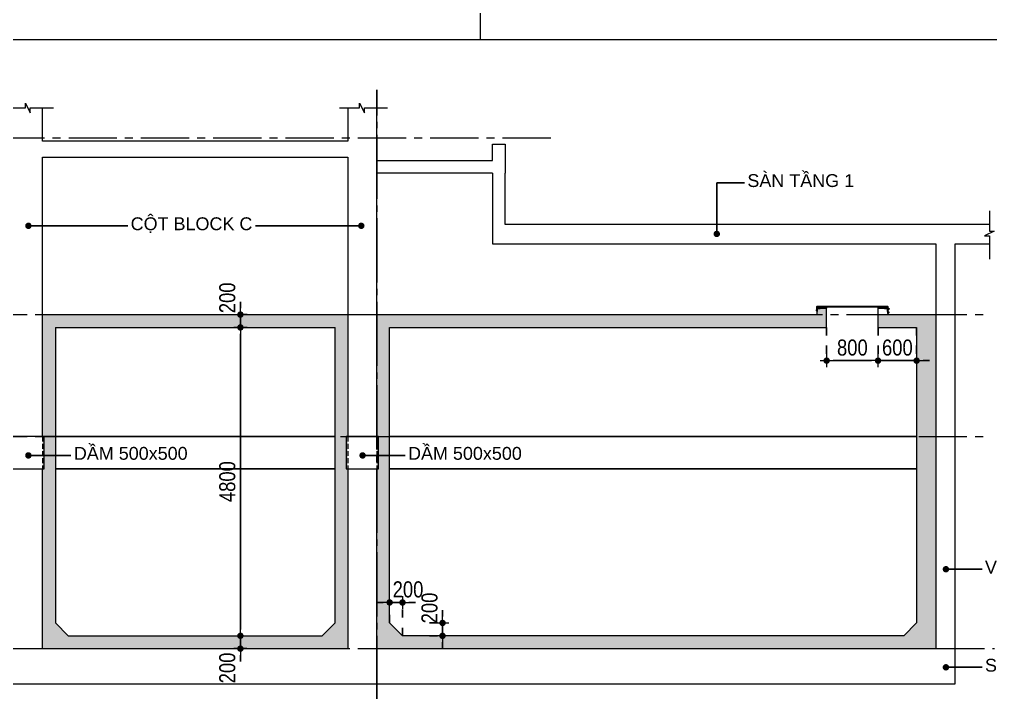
# Model space of a CAD drawing. Header units: millimetres. Extents: x -3021235 to -2791292, y 574414 to 656108.
# Drawn here: x -2971346 to -2956235, y 629649 to 640128 of the extents above; entities that cross this region are included whole.
import ezdxf
from ezdxf.enums import TextEntityAlignment as Align
from ezdxf.xclip import XClip

# ---------------------------------------------------------------- set-up
doc = ezdxf.new("R2010")
doc.units = ezdxf.units.MM
doc.header["$LTSCALE"] = 100
doc.header["$MEASUREMENT"] = 0
for name, pattern in [('A14-Chi Tiet Be Nuoc SH+PCCC$0$Grid Line 200$0$Center101', [13, 10, -1, 1, -1]), ('A8-Chi tiet ramp doc$0$Grid Level$0$Center101', [13, 10, -1, 1, -1]), ('CENTER2', [1.125, 0.75, -0.125, 0.125, -0.125]), ('CHG_XX_Luoi truc$0$MB_Luoi truc$0$Center101', [13, 10, -1, 1, -1]), ('HIDDEN', [0.375, 0.25, -0.125]), ('HIDDEN5', [2.8375, 1.25, -1.5875])]:
    doc.linetypes.add(name, pattern=pattern)
doc.layers.get('0').update_dxf_attribs({"lineweight": 9})
doc.layers.get('Defpoints').update_dxf_attribs({"color": 254, "lineweight": 0})
for name, color, linetype, lineweight in [("'S_General_Dim_1", 1, 'Continuous', 18), ('CENTER', 8, 'CENTER2', 5), ('CHG_XX_Cot_Ham 1$0$Ap0311_H', 8, 'Continuous', 15), ('CHG_XX_Cot_Ham 2$0$NS-Pier-H2', 150, 'Continuous', 13), ('CHG_XX_Damsan_Ham 1$0$DGIONG', 4, 'Continuous', 13), ('CHG_XX_Damsan_Ham 2$0$CHG_XX_Damsan_Ham 2$0$DBAO', 3, 'Continuous', 13), ('CHG_XX_Damsan_Ham 2$0$CHG_XX_Damsan_Ham 2$0$mach ngung thi cong', 6, 'Continuous', 13), ('CHG_XX_Damsan_Ham 2$0$HATCH', 154, 'Continuous', 9), ('S_Concrete_Cont_2 Normal', 2, 'Continuous', 13), ('S_Concrete_Hatch_252', 252, 'Continuous', 25)]:
    doc.layers.add(name, color=color, linetype=linetype, lineweight=lineweight)
for name, color, linetype in [('A14-Chi Tiet Be Nuoc SH+PCCC$0$Concrete Line', 6, 'Continuous'), ('A14-Chi Tiet Be Nuoc SH+PCCC$0$Grid Line 200$0$Grid Line', 251, 'A14-Chi Tiet Be Nuoc SH+PCCC$0$Grid Line 200$0$Center101'), ('A14-Chi Tiet Be Nuoc SH+PCCC$0$Hatch vat lieu', 252, 'Continuous'), ('A14-Chi Tiet Be Nuoc SH+PCCC$0$Level', 94, 'Continuous'), ('A8-Chi tiet ramp doc$0$Grid Level$0$Podium Grid Line', 251, 'A8-Chi tiet ramp doc$0$Grid Level$0$Center101'), ('CHG_XX_Cot_Ham 1$0$mb_cot tang 1-3$0$Concrete Line', 6, 'Continuous'), ('CHG_XX_Luoi truc$0$Grid', 34, 'Continuous'), ('CHG_XX_Luoi truc$0$Grid Line', 251, 'CHG_XX_Luoi truc$0$MB_Luoi truc$0$Center101')]:
    doc.layers.add(name, color=color, linetype=linetype)
doc.styles.add('ARIAL', font='ARIALN.TTF')
doc.styles.add('CHG_XX_Luoi truc$0$MB_Luoi truc$0$Grid A-F$0$VNI-HelveCB', font='VHELVCB_0.TTF')
doc.styles.add('CHU GHI CHU', font='arial.ttf', dxfattribs={"height": 200})
doc.dimstyles.new('RHE_100', dxfattribs={"dimscale": 100, "dimtxt": 2.5, "dimasz": 1, "dimexe": 0, "dimexo": 0, "dimgap": 0.75, "dimtad": 1, "dimdec": 0, "dimrnd": 10, "dimzin": 9, "dimdsep": 46, "dimtxsty": 'ARIAL', "dimblk1": 'DIMDOT', "dimblk2": 'DIMDOT', "dimsah": 1, "dimcen": 2, "dimdle": 3, "dimclre": 8, "dimclrt": 2, "dimadec": 0, "dimazin": 0, "dimtfac": 1, "dimtdec": 0, "dimtix": 1, "dimtmove": 2, "dimatfit": 3, "dimldrblk": 'DIMPIJL', "dimfxl": 1, "dimtvp": 1.8, "dimtolj": 1, "dimtzin": 0, "dimarcsym": 0})

# ---------------------------------------------------------------- blocks, each defined once
blk = doc.blocks.new('DIMDOT')
for p, q in [((1, 0), (-1, 0)), ((0, -1), (0, 1))]:
    blk.add_line(p, q)
at = {"const_width": 0.5}
blk.add_lwpolyline([(-0.25, 0, 1), (0.25, 0, 1)], format="xyb", close=True, dxfattribs=at)
blk = doc.blocks.new('*D112')
at = {"layer": "'S_General_Dim_1", "color": 0, "lineweight": -2, "transparency": 16777216}
for p, q in [((-2967908, 635633), (-2967908, 635733)), ((-2967908, 635533), (-2967908, 635333)), ((-2967908, 635233), (-2967908, 635133))]:
    blk.add_line(p, q, dxfattribs=at)
at = {"layer": "'S_General_Dim_1", "color": 8, "linetype": 'HIDDEN5', "lineweight": -2, "transparency": 16777216}
for p, q in [((-2967805, 635533), (-2967908, 635533)), ((-2967805, 635333), (-2967908, 635333))]:
    blk.add_line(p, q, dxfattribs=at)
at = {"layer": 'Defpoints', "color": 0, "transparency": 16777216}
for p in [(-2967805, 635533), (-2967908, 635333), (-2967805, 635333)]:
    blk.add_point(p, dxfattribs=at)
at = {"layer": "'S_General_Dim_1", "color": 0, "lineweight": -2, "transparency": 16777216, "xscale": 100, "yscale": 100, "zscale": 100}
for p, rotation in [((-2967908, 635533), 270), ((-2967908, 635333), 90)]:
    blk.add_blockref('DIMDOT', p, dxfattribs=dict(at, rotation=rotation))
at = {"layer": "'S_General_Dim_1", "color": 2, "transparency": 16777216, "insert": (-2968111, 635794), "char_height": 250, "attachment_point": 5, "rotation": 90, "style": 'ARIAL'}
blk.add_mtext('\\A1;200', dxfattribs=at)
blk = doc.blocks.new('DIMPIJL')
at = {"linetype": 'ByBlock'}
blk.add_solid([(-2.5, 0.42), (-2.5, -0.42), (0, 0)], dxfattribs=at)
blk = doc.blocks.new('*D113')
at = {"layer": "'S_General_Dim_1", "color": 8, "linetype": 'HIDDEN5', "lineweight": -2, "transparency": 16777216}
blk.add_line((-2967805, 635333), (-2967908, 635333), dxfattribs=at)
at = {"layer": "'S_General_Dim_1", "color": 0, "lineweight": -2, "transparency": 16777216}
blk.add_line((-2967908, 635233), (-2967908, 630633), dxfattribs=at)
at = {"layer": 'Defpoints', "color": 0, "transparency": 16777216}
for p in [(-2967805, 635333), (-2967908, 630533), (-2967908, 630533)]:
    blk.add_point(p, dxfattribs=at)
at = {"layer": "'S_General_Dim_1", "color": 0, "lineweight": -2, "transparency": 16777216, "xscale": 100, "yscale": 100, "zscale": 100}
for p, rotation in [((-2967908, 635333), 90), ((-2967908, 630533), 270)]:
    blk.add_blockref('DIMDOT', p, dxfattribs=dict(at, rotation=rotation))
at = {"layer": "'S_General_Dim_1", "color": 2, "transparency": 16777216, "insert": (-2968111, 632933), "char_height": 250, "attachment_point": 5, "rotation": 90, "style": 'ARIAL'}
blk.add_mtext('\\A1;4800', dxfattribs=at)
blk = doc.blocks.new('*D114')
at = {"layer": "'S_General_Dim_1", "color": 0, "lineweight": -2, "transparency": 16777216}
for p, q in [((-2967908, 630633), (-2967908, 630733)), ((-2967908, 630533), (-2967908, 630333)), ((-2967908, 630233), (-2967908, 630133))]:
    blk.add_line(p, q, dxfattribs=at)
at = {"layer": 'Defpoints', "color": 0, "transparency": 16777216}
for p in [(-2967908, 630533), (-2967908, 630333), (-2967908, 630333)]:
    blk.add_point(p, dxfattribs=at)
at = {"layer": "'S_General_Dim_1", "color": 0, "lineweight": -2, "transparency": 16777216, "xscale": 100, "yscale": 100, "zscale": 100}
for p, rotation in [((-2967908, 630533), 270), ((-2967908, 630333), 90)]:
    blk.add_blockref('DIMDOT', p, dxfattribs=dict(at, rotation=rotation))
at = {"layer": "'S_General_Dim_1", "color": 2, "transparency": 16777216, "insert": (-2968111, 630033), "char_height": 250, "attachment_point": 5, "rotation": 90, "style": 'ARIAL'}
blk.add_mtext('\\A1;200', dxfattribs=at)
blk = doc.blocks.new('*D115')
at = {"layer": "'S_General_Dim_1", "color": 0, "lineweight": -2, "transparency": 16777216}
for p, q in [((-2965686, 631052), (-2965786, 631052)), ((-2965386, 631052), (-2965586, 631052)), ((-2965286, 631052), (-2965186, 631052))]:
    blk.add_line(p, q, dxfattribs=at)
at = {"layer": "'S_General_Dim_1", "color": 8, "linetype": 'HIDDEN5', "lineweight": -2, "transparency": 16777216}
for p, q in [((-2965586, 630733), (-2965586, 631052)), ((-2965386, 630533), (-2965386, 631052))]:
    blk.add_line(p, q, dxfattribs=at)
at = {"layer": 'Defpoints', "color": 0, "transparency": 16777216}
for p in [(-2965586, 631052), (-2965586, 630733), (-2965386, 630533)]:
    blk.add_point(p, dxfattribs=at)
at = {"layer": "'S_General_Dim_1", "color": 0, "lineweight": -2, "transparency": 16777216, "xscale": 100, "yscale": 100, "zscale": 100}
blk.add_blockref('DIMDOT', (-2965586, 631052), dxfattribs=at)
at = {"layer": "'S_General_Dim_1", "color": 0, "lineweight": -2, "transparency": 16777216, "xscale": 100, "yscale": 100, "zscale": 100, "rotation": 180}
blk.add_blockref('DIMDOT', (-2965386, 631052), dxfattribs=at)
at = {"layer": "'S_General_Dim_1", "color": 2, "transparency": 16777216, "insert": (-2965300, 631254), "char_height": 250, "attachment_point": 5, "style": 'ARIAL'}
blk.add_mtext('\\A1;200', dxfattribs=at)
blk = doc.blocks.new('*D116')
at = {"layer": "'S_General_Dim_1", "color": 0, "lineweight": -2, "transparency": 16777216}
for p, q in [((-2964763, 630833), (-2964763, 630933)), ((-2964763, 630533), (-2964763, 630733)), ((-2964763, 630433), (-2964763, 630333))]:
    blk.add_line(p, q, dxfattribs=at)
at = {"layer": "'S_General_Dim_1", "color": 8, "linetype": 'HIDDEN5', "lineweight": -2, "transparency": 16777216}
for p, q in [((-2964965, 630733), (-2964763, 630733)), ((-2964965, 630533), (-2964763, 630533))]:
    blk.add_line(p, q, dxfattribs=at)
at = {"layer": 'Defpoints', "color": 0, "transparency": 16777216}
for p in [(-2964965, 630733), (-2964763, 630733), (-2964965, 630533)]:
    blk.add_point(p, dxfattribs=at)
at = {"layer": "'S_General_Dim_1", "color": 0, "lineweight": -2, "transparency": 16777216, "xscale": 100, "yscale": 100, "zscale": 100}
for p, rotation in [((-2964763, 630733), 270), ((-2964763, 630533), 90)]:
    blk.add_blockref('DIMDOT', p, dxfattribs=dict(at, rotation=rotation))
at = {"layer": "'S_General_Dim_1", "color": 2, "transparency": 16777216, "insert": (-2964965, 630966), "char_height": 250, "attachment_point": 5, "rotation": 90, "style": 'ARIAL'}
blk.add_mtext('\\A1;200', dxfattribs=at)
blk = doc.blocks.new('A14-Chi Tiet Be Nuoc SH+PCCC$0$A$C5EC836E1')
at = {"layer": 'A14-Chi Tiet Be Nuoc SH+PCCC$0$Hatch vat lieu'}
h = blk.add_hatch(dxfattribs=at)
h.set_pattern_fill('ANSI35', color=256, scale=0.5)
h.paths.add_polyline_path([(1101, 73), (1101, 120), (-1, 120), (-1, 73), (-4, 73), (-4, 123), (1104, 123), (1104, 73)])
h = blk.add_hatch(dxfattribs=at)
h.set_pattern_fill('ANSI35', color=256, scale=0.5)
h.set_pattern_definition([(45, (-10556.7392, -5640.541), (-2.245064, 2.245064), []), (45, (-10554.494, -5640.541), (-2.245064, 2.245064), [3.96875, -0.79375, 0, -0.79375])])
h.paths.add_polyline_path([(150, 100), (-1, 100), (-1, 120), (150, 120)])
h = blk.add_hatch(dxfattribs=at)
h.set_pattern_fill('ANSI35', color=256, scale=0.5)
h.paths.add_polyline_path([(50, 96), (4, 96), (4, 50), (0, 50), (0, 100), (50, 100)])
h = blk.add_hatch(dxfattribs=at)
h.set_pattern_fill('ANSI35', color=256, scale=0.5)
h.paths.add_polyline_path([(1101, 100), (950, 100), (950, 120), (1101, 120)])
h = blk.add_hatch(dxfattribs=at)
h.set_pattern_fill('ANSI35', color=256, scale=0.5)
h.paths.add_polyline_path([(1050, 96), (1096, 96), (1096, 50), (1100, 50), (1100, 100), (1050, 100)])
at = {"layer": 'A14-Chi Tiet Be Nuoc SH+PCCC$0$Hatch vat lieu', "const_width": 0.5}
blk.add_lwpolyline([(-7, 71, -1), (-7, 61, 2.414214), (-12, 66, 2.414214), (-7, 71, 2.414214)], format="xyb", dxfattribs=at)
for points in [[(-10, 95), (0, 95)], [(-10, 79), (0, 79)], [(-10, 54), (10, 54)], [(-10, 37), (10, 37)], [(-7, 71), (-7, 101)], [(-7, 61), (-7, 31)]]:
    blk.add_lwpolyline(points, dxfattribs=at)
at = {"layer": 'A14-Chi Tiet Be Nuoc SH+PCCC$0$Hatch vat lieu'}
for points in [[(1101, 73), (1101, 120), (-1, 120), (-1, 73), (-4, 73), (-4, 123), (1104, 123), (1104, 73), (1101, 73)], [(50, 96), (4, 96), (4, 50), (0, 50), (0, 100), (50, 100), (50, 96)], [(100, 100), (100, 100), (150, 100)], [(950, 100), (1000, 100), (1000, 100)], [(1050, 96), (1096, 96), (1096, 50), (1100, 50), (1100, 100), (1050, 100), (1050, 96)], [(1112, 42), (1091, 42)], [(1112, 25), (1091, 25)], [(1112, 95), (1101, 95)], [(1112, 78), (1101, 78)], [(1101, 49), (1101, 19)], [(1109, 71), (1109, 101)]]:
    blk.add_lwpolyline(points, dxfattribs=at)
for points in [[(150, 100), (-1, 100), (-1, 120), (150, 120)], [(1101, 100), (950, 100), (950, 120), (1101, 120)]]:
    blk.add_lwpolyline(points, close=True, dxfattribs=at)
for points in [[(1102, 42), (1113, 42, -1), (1113, 25), (1102, 25)], [(1109, 95), (1113, 95, -1), (1113, 78), (1109, 78)]]:
    blk.add_lwpolyline(points, format="xyb", dxfattribs=at)
blk.add_circle((-7, 66), 5, dxfattribs=at)
blk = doc.blocks.new('*D118')
at = {"layer": "'S_General_Dim_1", "color": 8, "linetype": 'HIDDEN5', "lineweight": -2, "transparency": 16777216}
for p, q in [((-2957986, 635333), (-2957986, 634816)), ((-2957386, 635333), (-2957386, 634816))]:
    blk.add_line(p, q, dxfattribs=at)
at = {"layer": "'S_General_Dim_1", "color": 0, "lineweight": -2, "transparency": 16777216}
for p, q in [((-2958086, 634816), (-2958186, 634816)), ((-2957386, 634816), (-2957986, 634816)), ((-2957286, 634816), (-2957186, 634816))]:
    blk.add_line(p, q, dxfattribs=at)
at = {"layer": 'Defpoints', "color": 0, "transparency": 16777216}
for p in [(-2957986, 635333), (-2957386, 635333), (-2957986, 634816)]:
    blk.add_point(p, dxfattribs=at)
at = {"layer": "'S_General_Dim_1", "color": 0, "lineweight": -2, "transparency": 16777216, "xscale": 100, "yscale": 100, "zscale": 100}
blk.add_blockref('DIMDOT', (-2957986, 634816), dxfattribs=at)
at = {"layer": "'S_General_Dim_1", "color": 0, "lineweight": -2, "transparency": 16777216, "xscale": 100, "yscale": 100, "zscale": 100, "rotation": 180}
blk.add_blockref('DIMDOT', (-2957386, 634816), dxfattribs=at)
at = {"layer": "'S_General_Dim_1", "color": 2, "transparency": 16777216, "insert": (-2957686, 635018), "char_height": 250, "attachment_point": 5, "style": 'ARIAL'}
blk.add_mtext('\\A1;600', dxfattribs=at)
blk = doc.blocks.new('*D119')
at = {"layer": "'S_General_Dim_1", "color": 8, "linetype": 'HIDDEN5', "lineweight": -2, "transparency": 16777216}
for p, q in [((-2958786, 635333), (-2958786, 634816)), ((-2957986, 635333), (-2957986, 634816))]:
    blk.add_line(p, q, dxfattribs=at)
at = {"layer": "'S_General_Dim_1", "color": 0, "lineweight": -2, "transparency": 16777216}
blk.add_line((-2958086, 634816), (-2958686, 634816), dxfattribs=at)
at = {"layer": 'Defpoints', "color": 0, "transparency": 16777216}
for p in [(-2958786, 635333), (-2957986, 635333), (-2958786, 634816)]:
    blk.add_point(p, dxfattribs=at)
at = {"layer": "'S_General_Dim_1", "color": 0, "lineweight": -2, "transparency": 16777216, "xscale": 100, "yscale": 100, "zscale": 100, "rotation": 180}
blk.add_blockref('DIMDOT', (-2958786, 634816), dxfattribs=at)
at = {"layer": "'S_General_Dim_1", "color": 0, "lineweight": -2, "transparency": 16777216, "xscale": 100, "yscale": 100, "zscale": 100}
blk.add_blockref('DIMDOT', (-2957986, 634816), dxfattribs=at)
at = {"layer": "'S_General_Dim_1", "color": 2, "transparency": 16777216, "insert": (-2958386, 635018), "char_height": 250, "attachment_point": 5, "style": 'ARIAL'}
blk.add_mtext('\\A1;800', dxfattribs=at)
blk = doc.blocks.new('*U1208')
at = {"layer": 'CHG_XX_Luoi truc$0$Grid Line'}
blk.add_line((0, 0), (0, 438), dxfattribs=at)
at = {"layer": 'CHG_XX_Luoi truc$0$Grid', "lineweight": -2, "style": 'CHG_XX_Luoi truc$0$MB_Luoi truc$0$Grid A-F$0$VNI-HelveCB'}
for tag, p in [('GRIDSUB', (0, 447)), ('GRID', (0, -9))]:
    blk.add_attdef(tag, text='', height=5, dxfattribs=at).set_placement(p, align=Align.MIDDLE)
blk = doc.blocks.new('CHG_XX_Luoi truc')
at = {"layer": 'CHG_XX_Luoi truc$0$Grid', "xscale": 300.0000000000013, "yscale": 300.0000000000013, "zscale": 300.0000000000013, "rotation": 90}
blk.add_blockref('*U1208', (110703, 125550), dxfattribs=at)
blk = doc.blocks.new('CHG_XX_Cot_Ham 2')
at = {"layer": 'CHG_XX_Cot_Ham 2$0$NS-Pier-H2'}
h = blk.add_hatch(color=256, dxfattribs=at)
h.dxf.hatch_style = 1
h.paths.add_polyline_path([(99639.2, 163400), (-10900, 163400), (-10900, 85450), (-300, 85450), (-300, 84050), (32350, 84050), (32350, -9000), (103575.5, -9000), (106050, -6022), (106050, 158254.3)])
h.paths.add_polyline_path([(99533.7, 163100), (105750, 158110.4), (105750, 90450), (105650, 90450), (105750, 90450), (105750, 13850), (105750, 13722.3), (105750, -5913.6), (103434.7, -8700), (93599.8, -8700), (93299.8, -8700), (32650, -8700), (32650, 84350), (0, 84350), (0, 85750), (-10600, 85750), (-10600, 163100), (93600, 163100)], flags=16)
blk.add_blockref('CHG_XX_Luoi truc', (0, 0), dxfattribs=at)
blk = doc.blocks.new('CHG_XX_Damsan_Ham 2', base_point=(3089256, -609981))
at = {"layer": 'CHG_XX_Damsan_Ham 2$0$CHG_XX_Damsan_Ham 2$0$mach ngung thi cong'}
blk.add_lwpolyline([(23700, 90148), (-100, 90150), (-100, 153400), (99650, 153400), (99650, 71950), (75851, 71950), (75851, 88800), (75851, 88800), (75851, 129600), (23700, 129600)], close=True, dxfattribs=at)
at = {"layer": 'CHG_XX_Damsan_Ham 2$0$CHG_XX_Damsan_Ham 2$0$DBAO'}
blk.add_blockref('CHG_XX_Cot_Ham 2', (0, 0), dxfattribs=at)
at = {"layer": 'CHG_XX_Damsan_Ham 2$0$HATCH'}
blk.add_blockref('CHG_XX_Cot_Ham 2', (0, 0), dxfattribs=at)
blk = doc.blocks.new('CHG_XX_Cot_Ham 1')
at = {"layer": 'CHG_XX_Cot_Ham 1$0$Ap0311_H'}
h = blk.add_hatch(color=256, dxfattribs=at)
h.dxf.hatch_style = 1
h.paths.add_polyline_path([(99639.2, 163400), (-10900, 163400), (-10900, 85450), (-300, 85450), (-300, 84050), (32350, 84050), (32350, -9000), (103575.5, -9000), (106050, -6022), (106050, 158254.3)])
h.paths.add_polyline_path([(99533.7, 163100), (105750, 158110.4), (105750, 90450), (105650, 90450), (105650, 90450), (105750, 90450), (105750, 13850), (105750, 13825.9), (105750, -5913.6), (103434.7, -8700), (93600, -8700), (32650, -8700), (32650, 84350), (0, 84350), (0, 85750), (-10600, 85750), (-10600, 163100), (93600, 163100)], flags=16)
at = {"layer": 'CHG_XX_Cot_Ham 1$0$mb_cot tang 1-3$0$Concrete Line'}
blk.add_blockref('CHG_XX_Luoi truc', (0, 0), dxfattribs=at)
blk = doc.blocks.new('CHG_XX_Damsan_Ham 1', base_point=(3089256, -609981))
at = {"layer": 'CHG_XX_Damsan_Ham 1$0$DGIONG'}
blk.add_blockref('CHG_XX_Cot_Ham 1', (0, 0), dxfattribs=at)

msp = doc.modelspace()

# ---------------------------------------------------------------- hatches: boundary and pattern name
at = {"layer": 'S_Concrete_Hatch_252'}
h = msp.add_hatch(dxfattribs=at)
h.set_pattern_fill('AR-CONC', color=256, scale=33)
h.set_pattern_definition([(50, (18977.46, 33422.75), (236.69586, -20.708205), [24.75, -272.25]), (355, (18977.46, 33422.75), (-45.78794, 248.223404), [19.8, -217.8]), (100.4514445, (18997.19, 33421.03), (190.90792, 227.515197), [21.034263, -231.376897]), (46.1842, (18977.46, 33488.75), (352.18964, -54.621363), [37.125, -408.375]), (96.635635, (19006.8, 33484.2), (308.438442, 321.45914), [31.551413, -347.06554]), (351.184164, (18977.46, 33488.75), (308.43844, 321.45914), [29.7, -326.7]), (21, (19010.46, 33472.25), (196.979327, -132.864234), [24.75, -272.25]), (326, (19010.46, 33472.25), (80.29406, 239.299515), [19.8, -217.8]), (71.451445, (19026.88, 33461.18), (277.273384, 106.43528), [21.034263, -231.376897]), (37.5, (18977.46, 33422.75), (4.0127523, 109.8549718), [0, -215.16, 0, -221.1, 0, -218.625]), (7.5, (18977.46, 33422.75), (86.8129474, 130.155865), [0, -126.06, 0, -210.21, 0, -83.325]), (327.5, (18903.87, 33422.75), (176.161404, -7.4431077), [0, -82.5, 0, -257.4, 0, -341.55]), (317.5, (18870.87, 33422.75), (192.451436, 33.034644), [0, -107.25, 0, -170.94, 0, -242.55])])
h.paths.add_polyline_path([(-2957086.3, 635383.4), (-2957086.3, 635533.4), (-2957986.4, 635533.4), (-2957986.4, 635333.4), (-2957386.3, 635333.4), (-2957386.3, 630733.4), (-2957586.3, 630533.4), (-2965385.9, 630533.4), (-2965585.9, 630733.4), (-2965585.9, 635333.4), (-2958786.4, 635333.4), (-2958786.4, 635633.4), (-2958835.9, 635633.4), (-2958885.9, 635633.4), (-2958885.9, 635629.4), (-2958931.9, 635629.4), (-2958931.9, 635570.8), (-2958935.9, 635570.8), (-2958935.9, 635533.4), (-2965785.9, 635533.4), (-2965785.9, 630333.4), (-2957086.3, 630333.4)])
h = msp.add_hatch(dxfattribs=at)
h.set_pattern_fill('AR-CONC', color=256, scale=33)
h.set_pattern_definition([(50, (15479.66, 33422.75), (236.69586, -20.708205), [24.75, -272.25]), (355, (15479.66, 33422.75), (-45.78794, 248.223404), [19.8, -217.8]), (100.4514445, (15499.38, 33421.03), (190.90792, 227.515197), [21.034263, -231.376897]), (46.1842, (15479.66, 33488.75), (352.18964, -54.621363), [37.125, -408.375]), (96.635635, (15509, 33484.2), (308.438442, 321.45914), [31.551413, -347.06554]), (351.184164, (15479.66, 33488.75), (308.43844, 321.45914), [29.7, -326.7]), (21, (15512.66, 33472.25), (196.979327, -132.864234), [24.75, -272.25]), (326, (15512.66, 33472.25), (80.29406, 239.299515), [19.8, -217.8]), (71.451445, (15529.07, 33461.18), (277.273384, 106.43528), [21.034263, -231.376897]), (37.5, (15479.66, 33422.75), (4.0127523, 109.8549718), [0, -215.16, 0, -221.1, 0, -218.625]), (7.5, (15479.66, 33422.75), (86.8129474, 130.155865), [0, -126.06, 0, -210.21, 0, -83.325]), (327.5, (15406.07, 33422.75), (176.161404, -7.4431077), [0, -82.5, 0, -257.4, 0, -341.55]), (317.5, (15373.07, 33422.75), (192.451436, 33.034644), [0, -107.25, 0, -170.94, 0, -242.55])])
h.paths.add_polyline_path([(-2966235.9, 635533.4), (-2970985.9, 635533.4), (-2970985.9, 630333.4), (-2966235.9, 630333.4)])
h.paths.add_polyline_path([(-2966435.9, 635333.4), (-2966435.9, 630733.4), (-2966635.9, 630533.4), (-2970585.9, 630533.4), (-2970785.9, 630733.4), (-2970785.9, 635333.4)], flags=16)

# ---------------------------------------------------------------- linework, layer by layer
at = {"layer": "'S_General_Dim_1"}
for points in [[(-2971568.4, 638751), (-2971253.4, 638751), (-2971253.4, 638826), (-2971178.4, 638676), (-2971178.4, 638751), (-2970818.4, 638751)], [(-2966368.4, 638751), (-2966053.4, 638751), (-2966053.4, 638826), (-2965978.4, 638676), (-2965978.4, 638751), (-2965618.4, 638751)], [(-2956252.7, 637147.2), (-2956252.7, 636832.2), (-2956177.7, 636832.2), (-2956327.7, 636757.2), (-2956252.7, 636757.2), (-2956252.7, 636397.2)]]:
    msp.add_lwpolyline(points, dxfattribs=at)
at = {"layer": 'A14-Chi Tiet Be Nuoc SH+PCCC$0$Grid Line 200$0$Grid Line'}
msp.add_line((-2965785.9, 628233.4), (-2965785.9, 639033.4), dxfattribs=at)
at = {"layer": 'CENTER', "ltscale": 10}
for p, q in [((-2999829.9, 638283.4), (-2963022.1, 638283.4)), ((-2998977.6, 635533.4), (-2956289.8, 635533.4)), ((-2998977.6, 633633.4), (-2956289.8, 633633.4)), ((-2999829.9, 630333.4), (-2956176.9, 630333.4))]:
    msp.add_line(p, q, dxfattribs=at)
at = {"layer": 'Defpoints'}
for points in [[(-3000688.5, 649914.7), (-2964176, 649914.7), (-2964176, 639807.5), (-3000688.5, 639807.5)], [(-3021234.9, 583607.5), (-2954034.9, 583607.5), (-2954034.9, 639807.5), (-3021234.9, 639807.5)]]:
    msp.add_lwpolyline(points, close=True, dxfattribs=at)
at = {"layer": 'S_Concrete_Cont_2 Normal'}
for p, q in [((-2970985.9, 638233.4), (-2970985.9, 638751)), ((-2966235.9, 638751), (-2966235.9, 638233.4)), ((-2965785.9, 637933.4), (-2965785.9, 638751)), ((-2966235.9, 638233.4), (-2970985.9, 638233.4)), ((-2965785.9, 637983.4), (-2965785.9, 638233.4)), ((-2963985.9, 637933.4), (-2963985.9, 638183.4)), ((-2963985.9, 638183.4), (-2963785.9, 638183.4)), ((-2963785.9, 638183.4), (-2963785.9, 637933.4)), ((-2970985.9, 637983.4), (-2966235.9, 637983.4)), ((-2970985.9, 633633.4), (-2970985.9, 637983.4)), ((-2966235.9, 637983.4), (-2966235.9, 633633.4)), ((-2965785.9, 637933.4), (-2963985.9, 637933.4)), ((-2963785.9, 637933.4), (-2963785.9, 637733.4)), ((-2963985.9, 637733.4), (-2965785.9, 637733.4)), ((-2965785.9, 633633.4), (-2965785.9, 637733.4)), ((-2963985.9, 637733.4), (-2963985.9, 636933.4)), ((-2963785.9, 636933.4), (-2963785.9, 637733.4)), ((-2963985.9, 636933.4), (-2963985.9, 636633.4)), ((-2956252.7, 636933.4), (-2963785.9, 636933.4)), ((-2963985.9, 636633.4), (-2957086.3, 636633.4)), ((-2957086.3, 636633.4), (-2957086.3, 630333.4)), ((-2956786.3, 629783.4), (-2956786.3, 636633.4)), ((-2956786.3, 636633.4), (-2956252.7, 636633.4)), ((-2958935.9, 635533.4), (-2958935.9, 635633.4)), ((-2958935.9, 635633.4), (-2958786.4, 635633.4)), ((-2958786.4, 635333.4), (-2958786.4, 635633.4)), ((-2957986.4, 635333.4), (-2957985.9, 635633.4)), ((-2957986.4, 635633.4), (-2957836.4, 635633.4)), ((-2957836.4, 635633.4), (-2957836.4, 635533.4)), ((-2970985.9, 635533.4), (-2966235.9, 635533.4)), ((-2965785.9, 635533.4), (-2958935.9, 635533.4)), ((-2957836.4, 635533.4), (-2957086.3, 635533.4)), ((-2970785.9, 635333.4), (-2966435.9, 635333.4)), ((-2970785.9, 635333.4), (-2970785.9, 630733.4)), ((-2966435.9, 630733.4), (-2966435.9, 635333.4)), ((-2965585.9, 630733.4), (-2965585.9, 635333.4)), ((-2965585.9, 635333.4), (-2958786.4, 635333.4)), ((-2957986.4, 635333.4), (-2957386.3, 635333.4)), ((-2957386.3, 635333.4), (-2957386.3, 630733.4)), ((-2970985.9, 630333.4), (-2970985.9, 633133.4)), ((-2966235.9, 633133.4), (-2966235.9, 630333.4)), ((-2965785.9, 630333.4), (-2965785.9, 633133.4)), ((-2970785.9, 630733.4), (-2970585.9, 630533.4)), ((-2966635.9, 630533.4), (-2966435.9, 630733.4)), ((-2965385.9, 630533.4), (-2965585.9, 630733.4)), ((-2957386.3, 630733.4), (-2957586.3, 630533.4)), ((-2970585.9, 630533.4), (-2966635.9, 630533.4)), ((-2957586.3, 630533.4), (-2965385.9, 630533.4)), ((-2970985.9, 630333.4), (-2966235.9, 630333.4)), ((-2965785.9, 630333.4), (-2957086.3, 630333.4)), ((-2980667.8, 629783.4), (-2956786.3, 629783.4))]:
    msp.add_line(p, q, dxfattribs=at)
at = {"layer": 'S_Concrete_Cont_2 Normal', "color": 1, "linetype": 'HIDDEN', "ltscale": 3}
for p, q in [((-2970985.9, 633633.4), (-2970985.9, 633133.4)), ((-2966235.9, 633633.4), (-2966235.9, 633133.4)), ((-2965785.9, 633633.4), (-2965785.9, 633133.4))]:
    msp.add_line(p, q, dxfattribs=at)
at = {"layer": 'S_Concrete_Cont_2 Normal'}
for points in [[(-2971460.9, 633133.4), (-2970960.9, 633133.4), (-2970960.9, 633633.4), (-2971460.9, 633633.4)], [(-2966260.9, 633133.4), (-2965760.9, 633133.4), (-2965760.9, 633633.4), (-2966260.9, 633633.4)]]:
    msp.add_lwpolyline(points, close=True, dxfattribs=at)
at = {"layer": 'S_Concrete_Hatch_252'}
for p, q in [((-2966435.9, 633633.4), (-2970960.9, 633633.4)), ((-2957386.3, 633633.4), (-2965585.9, 633633.4)), ((-2966435.9, 633133.4), (-2970785.9, 633133.4)), ((-2957386.3, 633133.4), (-2965585.9, 633133.4))]:
    msp.add_line(p, q, dxfattribs=at)

# ---------------------------------------------------------------- block references
at = {"layer": 'A14-Chi Tiet Be Nuoc SH+PCCC$0$Concrete Line'}
msp.add_blockref('A14-Chi Tiet Be Nuoc SH+PCCC$0$A$C5EC836E1', (-2958935.9, 635533.4), dxfattribs=at)
at = {"layer": 'A8-Chi tiet ramp doc$0$Grid Level$0$Podium Grid Line'}
ref = msp.add_blockref('CHG_XX_Damsan_Ham 2', (45737.8, -98770.6), dxfattribs=at)
XClip(ref).set_block_clipping_path([(93137.2532517398, 75145.4415100714), (106717.2152070859, 128458.8479890045)])
ref = msp.add_blockref('CHG_XX_Damsan_Ham 1', (62941.5, -98770.6), dxfattribs=at)
XClip(ref).set_block_clipping_path([(93170.3433262068, 75208.4113567047), (106650.0424245549, 128471.1150953922)])

# ---------------------------------------------------------------- texts
at = {"layer": 'A14-Chi Tiet Be Nuoc SH+PCCC$0$Level', "style": 'CHU GHI CHU'}
for s, p in [('SÀN TẦNG 1', (-2960019.6, 637518.7)), ('CỘT BLOCK C', (-2969615.7, 636846.9)), ('DẦM 500x500', (-2970499.5, 633272.9)), ('DẦM 500x500', (-2965299.5, 633272.9)), ('VÁCH HẦM', (-2956322.7, 631501.4)), ('SÀN HẦM 2', (-2956322.7, 629975))]:
    msp.add_text(s, height=200, dxfattribs=at).set_placement(p)

# ---------------------------------------------------------------- dimensions: what is measured, and where the dimension line sits
at = {"layer": "'S_General_Dim_1"}
for base, p1, p2, picture, middle in [((-2967908.4, 635333.4), (-2967805.1, 635533.4), (-2967805.1, 635333.4), '*D112', (-2968110.5, 635793.8)), ((-2964763, 630733.4), (-2964965.1, 630533.4), (-2964965.1, 630733.4), '*D116', (-2964965.1, 630966.1)), ((-2967908.4, 630333.4), (-2967908.4, 630533.4), (-2967908.4, 630333.4), '*D114', (-2968110.5, 630032.8))]:
    dim = msp.add_linear_dim(base=base, p1=p1, p2=p2, angle=90, dimstyle='RHE_100', dxfattribs=at)
    dim.commit()
    dim.dimension.update_dxf_attribs({"geometry": picture, "text_midpoint": middle, "dimtype": 160})
dim = msp.add_linear_dim(base=(-2967908.4, 630533.4), p1=(-2967805.1, 635333.4), p2=(-2967908.4, 630533.4), angle=90, dimstyle='RHE_100', dxfattribs=at)
dim.commit()
dim.dimension.update_dxf_attribs({"geometry": '*D113', "text_midpoint": (-2968111, 632933.4)})
for base, p1, p2, picture, middle in [((-2958786.4, 634815.6), (-2957986.4, 635333.4), (-2958786.4, 635333.4), '*D119', (-2958386.4, 635018.2)), ((-2957986.4, 634815.6), (-2957386.3, 635333.4), (-2957986.4, 635333.4), '*D118', (-2957686.3, 635018.2))]:
    dim = msp.add_linear_dim(base=base, p1=p1, p2=p2, dimstyle='RHE_100', dxfattribs=at)
    dim.commit()
    dim.dimension.update_dxf_attribs({"geometry": picture, "text_midpoint": middle})
dim = msp.add_linear_dim(base=(-2965585.9, 631051.8), p1=(-2965385.9, 630533.4), p2=(-2965585.9, 630733.4), dimstyle='RHE_100', dxfattribs=at)
dim.commit()
dim.dimension.update_dxf_attribs({"geometry": '*D115', "text_midpoint": (-2965300.4, 631254), "dimtype": 160})

# ---------------------------------------------------------------- leaders
for points in [[(-2960495.7, 636788.5), (-2960495.7, 637586.4), (-2960065.4, 637586.4)], [(-2971207, 636914.6), (-2969662.8, 636914.6), (-2969661.5, 636914.6)], [(-2966027, 636914.6), (-2966687.4, 636914.6), (-2967671.7, 636914.6)], [(-2971207, 633340.7), (-2970546.5, 633340.7), (-2970545.3, 633340.7)], [(-2966007, 633340.7), (-2965346.5, 633340.7), (-2965345.3, 633340.7)], [(-2956930.2, 631569.1), (-2956369.7, 631569.1), (-2956368.5, 631569.1)], [(-2956930.2, 630042.7), (-2956369.7, 630042.7), (-2956368.5, 630042.7)]]:
    msp.add_leader(points, dimstyle='RHE_100', override={"dimldrblk": 'Dot'}, dxfattribs=at)

doc.saveas('drawing.dxf')
